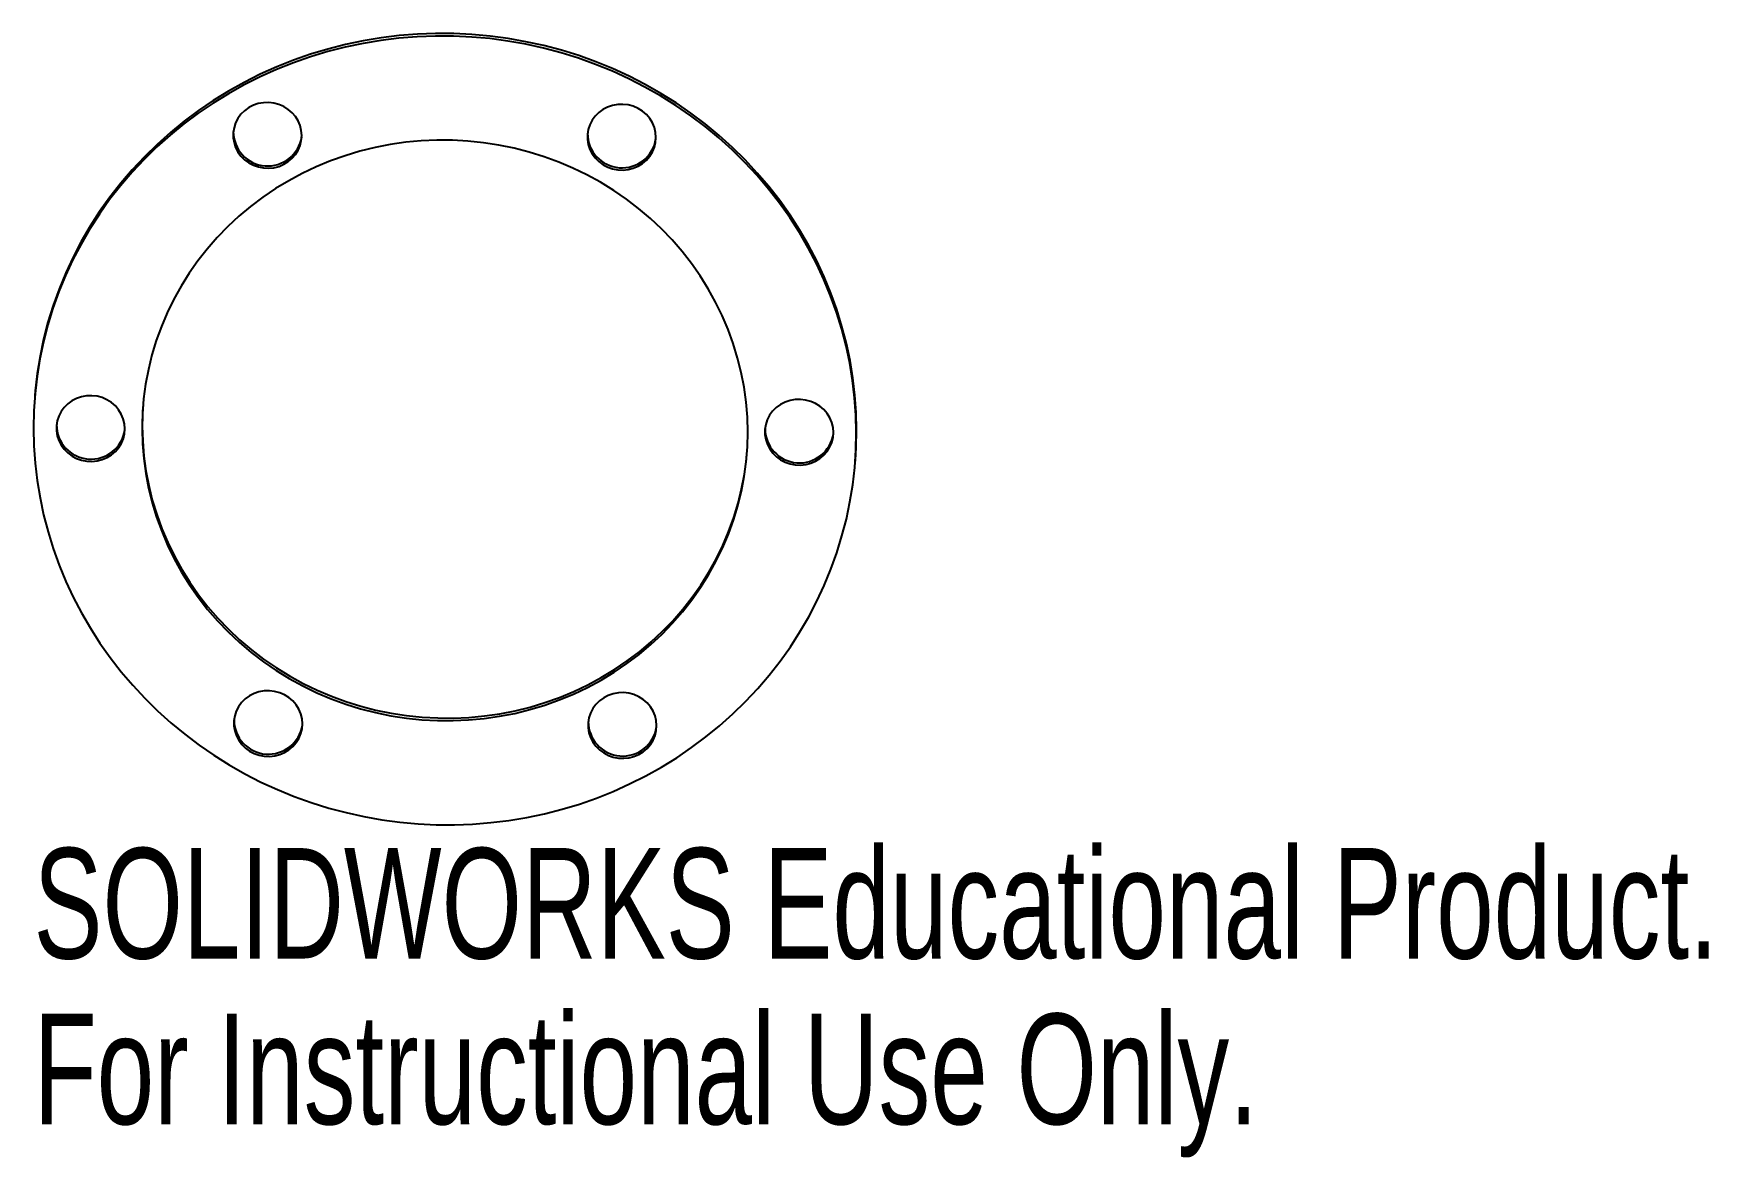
# Model space of a CAD drawing. Header units: inches. Extents: x -0.71 to 2.18, y -1.26 to 0.68.
import ezdxf

# ---------------------------------------------------------------- set-up
doc = ezdxf.new("R2010")
doc.units = ezdxf.units.IN
doc.header["$MEASUREMENT"] = 0
doc.styles.add('SLDTEXTSTYLE0', font='TXT', dxfattribs={"width": 0.7})

msp = doc.modelspace()

# ---------------------------------------------------------------- linework, layer by layer
at = {"color": 7, "linetype": 'Continuous', "lineweight": 25}
for p, q in [((-0.7065, 0.0557), (-0.7068, 0.0512)), ((0.7061, -0.0601), (0.7065, -0.0557))]:
    msp.add_line(p, q, dxfattribs=at)
at = {"color": 7, "linetype": 'Continuous', "lineweight": 25, "flags": 128}
for points in [[(0.7081, -0.0082), (0.7074, 0.0219), (0.7053, 0.0519), (0.7018, 0.0818), (0.6969, 0.1115), (0.6907, 0.141), (0.6831, 0.1702), (0.6742, 0.1991), (0.6639, 0.2276), (0.6524, 0.2556), (0.6396, 0.2831), (0.6255, 0.3101), (0.6102, 0.3364), (0.5937, 0.3621), (0.576, 0.387), (0.5572, 0.4112), (0.5373, 0.4346), (0.5164, 0.4571), (0.4945, 0.4787), (0.4716, 0.4994), (0.4477, 0.519), (0.423, 0.5377), (0.3975, 0.5553), (0.3711, 0.5718), (0.3441, 0.5871), (0.3164, 0.6014), (0.288, 0.6144), (0.2591, 0.6262), (0.2297, 0.6368), (0.1998, 0.6461), (0.1696, 0.6541), (0.139, 0.6609), (0.1081, 0.6663), (0.0771, 0.6705), (0.0458, 0.6733), (0.0145, 0.6748), (-0.0168, 0.675), (-0.0481, 0.6738), (-0.0794, 0.6713), (-0.1104, 0.6675), (-0.1413, 0.6624), (-0.1719, 0.6559), (-0.2021, 0.6482), (-0.2319, 0.6392), (-0.2613, 0.6289), (-0.2902, 0.6174), (-0.3185, 0.6047), (-0.3462, 0.5908), (-0.3732, 0.5757), (-0.3995, 0.5595), (-0.425, 0.5422), (-0.4497, 0.5238), (-0.4735, 0.5043), (-0.4963, 0.4839), (-0.5182, 0.4625), (-0.5391, 0.4403), (-0.5589, 0.4171), (-0.5777, 0.3931), (-0.5953, 0.3683), (-0.6117, 0.3429), (-0.6269, 0.3167), (-0.6409, 0.2899), (-0.6537, 0.2625), (-0.6652, 0.2346), (-0.6754, 0.2062), (-0.6842, 0.1774), (-0.6917, 0.1483), (-0.6979, 0.1189), (-0.7027, 0.0892), (-0.7061, 0.0593), (-0.7082, 0.0293), (-0.7088, -0.0007), (-0.7081, -0.0308), (-0.706, -0.0608), (-0.7025, -0.0907), (-0.6976, -0.1204), (-0.6914, -0.1499), (-0.6838, -0.1791), (-0.6749, -0.208), (-0.6646, -0.2365), (-0.6531, -0.2645), (-0.6403, -0.292), (-0.6262, -0.319), (-0.6109, -0.3453), (-0.5944, -0.371), (-0.5767, -0.3959), (-0.5579, -0.4201), (-0.538, -0.4435), (-0.5171, -0.466), (-0.4952, -0.4876), (-0.4723, -0.5082), (-0.4484, -0.5279), (-0.4237, -0.5466), (-0.3982, -0.5642), (-0.3718, -0.5807), (-0.3448, -0.596), (-0.3171, -0.6102), (-0.2887, -0.6232), (-0.2598, -0.6351), (-0.2304, -0.6456), (-0.2005, -0.655), (-0.1703, -0.663), (-0.1397, -0.6698), (-0.1088, -0.6752), (-0.0778, -0.6794), (-0.0465, -0.6822), (-0.0152, -0.6837), (0.0161, -0.6838), (0.0474, -0.6827), (0.0787, -0.6802), (0.1097, -0.6764), (0.1406, -0.6712), (0.1712, -0.6648), (0.2014, -0.6571), (0.2312, -0.6481), (0.2606, -0.6378), (0.2895, -0.6263), (0.3178, -0.6136), (0.3455, -0.5997), (0.3725, -0.5846), (0.3988, -0.5684), (0.4243, -0.551), (0.449, -0.5326), (0.4728, -0.5132), (0.4956, -0.4928), (0.5175, -0.4714), (0.5384, -0.4491), (0.5582, -0.426), (0.577, -0.402), (0.5946, -0.3772), (0.611, -0.3517), (0.6262, -0.3255), (0.6402, -0.2987), (0.653, -0.2714), (0.6645, -0.2435), (0.6747, -0.2151), (0.6835, -0.1863), (0.691, -0.1572), (0.6972, -0.1277), (0.702, -0.0981), (0.7054, -0.0682), (0.7075, -0.0382), (0.7081, -0.0082)], [(0.7085, -0.0037), (0.7078, 0.0263), (0.7056, 0.0563), (0.7021, 0.0862), (0.6973, 0.116), (0.691, 0.1455), (0.6834, 0.1747), (0.6745, 0.2036), (0.6643, 0.232), (0.6527, 0.2601), (0.6399, 0.2876), (0.6258, 0.3145), (0.6105, 0.3409), (0.594, 0.3665), (0.5764, 0.3915), (0.5576, 0.4157), (0.5377, 0.439), (0.5168, 0.4615), (0.4948, 0.4831), (0.4719, 0.5038), (0.4481, 0.5235), (0.4234, 0.5421), (0.3978, 0.5597), (0.3715, 0.5762), (0.3444, 0.5916), (0.3167, 0.6058), (0.2884, 0.6188), (0.2595, 0.6306), (0.2301, 0.6412), (0.2002, 0.6505), (0.1699, 0.6586), (0.1393, 0.6653), (0.1085, 0.6708), (0.0774, 0.6749), (0.0462, 0.6777), (0.0149, 0.6792), (-0.0165, 0.6794), (-0.0478, 0.6782), (-0.079, 0.6757), (-0.1101, 0.6719), (-0.1409, 0.6668), (-0.1715, 0.6604), (-0.2017, 0.6526), (-0.2316, 0.6436), (-0.261, 0.6334), (-0.2899, 0.6219), (-0.3182, 0.6091), (-0.3459, 0.5952), (-0.3729, 0.5801), (-0.3992, 0.5639), (-0.4247, 0.5466), (-0.4493, 0.5282), (-0.4731, 0.5088), (-0.496, 0.4884), (-0.5179, 0.467), (-0.5388, 0.4447), (-0.5586, 0.4215), (-0.5773, 0.3975), (-0.5949, 0.3728), (-0.6113, 0.3473), (-0.6266, 0.3211), (-0.6406, 0.2943), (-0.6534, 0.2669), (-0.6648, 0.239), (-0.675, 0.2107), (-0.6839, 0.1819), (-0.6914, 0.1527), (-0.6976, 0.1233), (-0.7024, 0.0936), (-0.7058, 0.0638), (-0.7065, 0.0557)], [(-0.247, 0.5036), (-0.2477, 0.5122), (-0.2497, 0.5207), (-0.2531, 0.5287), (-0.2577, 0.5362), (-0.2635, 0.5429), (-0.2703, 0.5487), (-0.2778, 0.5535), (-0.2861, 0.5571), (-0.2948, 0.5594), (-0.3038, 0.5605), (-0.3128, 0.5602), (-0.3217, 0.5586), (-0.3302, 0.5557), (-0.3381, 0.5516), (-0.3453, 0.5464), (-0.3516, 0.5402), (-0.3568, 0.5331), (-0.3608, 0.5253), (-0.3635, 0.5171), (-0.3649, 0.5085), (-0.3649, 0.4999), (-0.3635, 0.4913), (-0.3607, 0.483), (-0.3567, 0.4752), (-0.3515, 0.4681), (-0.3452, 0.4618), (-0.338, 0.4565), (-0.3301, 0.4523), (-0.3216, 0.4494), (-0.3127, 0.4477), (-0.3037, 0.4473), (-0.2947, 0.4482), (-0.286, 0.4505), (-0.2777, 0.454), (-0.2701, 0.4587), (-0.2634, 0.4644), (-0.2577, 0.4711), (-0.2531, 0.4785), (-0.2497, 0.4865), (-0.2476, 0.4949), (-0.247, 0.5036)], [(0.3631, 0.5004), (0.3624, 0.509), (0.3604, 0.5175), (0.357, 0.5255), (0.3523, 0.533), (0.3466, 0.5397), (0.3398, 0.5455), (0.3322, 0.5503), (0.324, 0.5539), (0.3153, 0.5562), (0.3063, 0.5573), (0.2973, 0.557), (0.2884, 0.5554), (0.2799, 0.5525), (0.2719, 0.5484), (0.2648, 0.5432), (0.2585, 0.5369), (0.2533, 0.5299), (0.2493, 0.5221), (0.2466, 0.5139), (0.2452, 0.5053), (0.2452, 0.4967), (0.2466, 0.4881), (0.2494, 0.4798), (0.2534, 0.472), (0.2586, 0.4649), (0.2649, 0.4586), (0.2721, 0.4533), (0.28, 0.4491), (0.2885, 0.4462), (0.2974, 0.4445), (0.3064, 0.4441), (0.3154, 0.445), (0.3241, 0.4473), (0.3324, 0.4508), (0.3399, 0.4555), (0.3467, 0.4612), (0.3524, 0.4678), (0.357, 0.4753), (0.3604, 0.4833), (0.3624, 0.4917), (0.3631, 0.5004)], [(0.5212, -0.0072), (0.5205, 0.0186), (0.5183, 0.0443), (0.5149, 0.0698), (0.51, 0.0952), (0.5038, 0.1203), (0.4963, 0.1451), (0.4874, 0.1694), (0.4773, 0.1933), (0.4659, 0.2167), (0.4532, 0.2395), (0.4394, 0.2617), (0.4244, 0.2831), (0.4082, 0.3038), (0.391, 0.3237), (0.3727, 0.3427), (0.3535, 0.3608), (0.3333, 0.3779), (0.3122, 0.394), (0.2903, 0.409), (0.2676, 0.423), (0.2442, 0.4358), (0.2202, 0.4474), (0.1956, 0.4579), (0.1704, 0.4671), (0.1448, 0.475), (0.1189, 0.4817), (0.0926, 0.4871), (0.066, 0.4912), (0.0393, 0.494), (0.0125, 0.4955), (-0.0144, 0.4956), (-0.0412, 0.4945), (-0.0679, 0.492), (-0.0944, 0.4881), (-0.1207, 0.483), (-0.1467, 0.4766), (-0.1723, 0.4689), (-0.1974, 0.4599), (-0.222, 0.4497), (-0.246, 0.4383), (-0.2693, 0.4258), (-0.292, 0.4121), (-0.3139, 0.3973), (-0.3349, 0.3814), (-0.355, 0.3645), (-0.3743, 0.3466), (-0.3925, 0.3278), (-0.4097, 0.3081), (-0.4258, 0.2876), (-0.4407, 0.2663), (-0.4545, 0.2443), (-0.4671, 0.2216), (-0.4785, 0.1984), (-0.4886, 0.1746), (-0.4974, 0.1503), (-0.5048, 0.1256), (-0.511, 0.1006), (-0.5158, 0.0752), (-0.5192, 0.0497), (-0.5212, 0.0241), (-0.5219, -0.0017), (-0.5212, -0.0274), (-0.519, -0.0531), (-0.5156, -0.0787), (-0.5107, -0.1041), (-0.5045, -0.1292), (-0.497, -0.1539), (-0.4881, -0.1783), (-0.478, -0.2022), (-0.4666, -0.2256), (-0.4539, -0.2484), (-0.4401, -0.2706), (-0.4251, -0.292), (-0.4089, -0.3127), (-0.3917, -0.3326), (-0.3734, -0.3516), (-0.3542, -0.3696), (-0.334, -0.3868), (-0.3129, -0.4029), (-0.291, -0.4179), (-0.2683, -0.4318), (-0.2449, -0.4446), (-0.2209, -0.4563), (-0.1963, -0.4667), (-0.1711, -0.4759), (-0.1455, -0.4839), (-0.1196, -0.4906), (-0.0933, -0.496), (-0.0667, -0.5001), (-0.04, -0.5029), (-0.0132, -0.5044), (0.0137, -0.5045), (0.0405, -0.5033), (0.0672, -0.5008), (0.0937, -0.497), (0.12, -0.4919), (0.146, -0.4854), (0.1716, -0.4777), (0.1967, -0.4688), (0.2213, -0.4586), (0.2453, -0.4472), (0.2686, -0.4347), (0.2913, -0.421), (0.3132, -0.4061), (0.3342, -0.3903), (0.3543, -0.3734), (0.3736, -0.3555), (0.3918, -0.3367), (0.409, -0.317), (0.4251, -0.2965), (0.44, -0.2752), (0.4538, -0.2532), (0.4664, -0.2305), (0.4778, -0.2072), (0.4879, -0.1834), (0.4967, -0.1592), (0.5041, -0.1345), (0.5103, -0.1094), (0.5151, -0.0841), (0.5185, -0.0586), (0.5205, -0.0329), (0.5212, -0.0072)], [(-0.5514, -0.0015), (-0.5521, 0.0071), (-0.5542, 0.0156), (-0.5576, 0.0236), (-0.5622, 0.0311), (-0.5679, 0.0378), (-0.5747, 0.0436), (-0.5823, 0.0484), (-0.5905, 0.052), (-0.5993, 0.0543), (-0.6082, 0.0553), (-0.6173, 0.0551), (-0.6261, 0.0535), (-0.6346, 0.0506), (-0.6426, 0.0465), (-0.6498, 0.0413), (-0.656, 0.035), (-0.6612, 0.028), (-0.6652, 0.0202), (-0.6679, 0.012), (-0.6693, 0.0034), (-0.6693, -0.0053), (-0.6679, -0.0138), (-0.6652, -0.0221), (-0.6611, -0.0299), (-0.6559, -0.037), (-0.6497, -0.0433), (-0.6425, -0.0486), (-0.6345, -0.0528), (-0.626, -0.0557), (-0.6171, -0.0574), (-0.6081, -0.0578), (-0.5991, -0.0569), (-0.5904, -0.0546), (-0.5822, -0.0511), (-0.5746, -0.0464), (-0.5678, -0.0407), (-0.5621, -0.0341), (-0.5575, -0.0266), (-0.5541, -0.0186), (-0.5521, -0.0102), (-0.5514, -0.0015)], [(-0.5202, 0.0388), (-0.5209, 0.0285), (-0.5215, 0.0027), (-0.5208, -0.023), (-0.5187, -0.0487), (-0.5152, -0.0743), (-0.5104, -0.0996), (-0.5042, -0.1247), (-0.4966, -0.1495), (-0.4878, -0.1739), (-0.4776, -0.1978), (-0.4662, -0.2212), (-0.4536, -0.244), (-0.4397, -0.2661), (-0.4247, -0.2876), (-0.4086, -0.3083), (-0.3913, -0.3281), (-0.3731, -0.3471), (-0.3538, -0.3652), (-0.3336, -0.3823), (-0.3125, -0.3984), (-0.2906, -0.4135), (-0.268, -0.4274), (-0.2446, -0.4402), (-0.2205, -0.4518), (-0.1959, -0.4623), (-0.1708, -0.4715), (-0.1452, -0.4795), (-0.1192, -0.4862), (-0.0929, -0.4916), (-0.0664, -0.4957), (-0.0397, -0.4985), (-0.0128, -0.4999), (0.014, -0.5001), (0.0408, -0.4989), (0.0676, -0.4964), (0.0941, -0.4926), (0.1204, -0.4874), (0.1463, -0.481), (0.1719, -0.4733), (0.197, -0.4644), (0.2216, -0.4542), (0.2456, -0.4428), (0.269, -0.4302), (0.2916, -0.4165), (0.3135, -0.4017), (0.3345, -0.3858), (0.3547, -0.3689), (0.3739, -0.3511), (0.3921, -0.3323), (0.4093, -0.3126), (0.4254, -0.292), (0.4404, -0.2708), (0.4542, -0.2487), (0.4668, -0.2261), (0.4781, -0.2028), (0.4882, -0.179), (0.497, -0.1547), (0.5045, -0.13), (0.5106, -0.105), (0.5154, -0.0797), (0.5188, -0.0542), (0.5199, -0.0432)], [(0.6688, -0.008), (0.6681, 0.0007), (0.666, 0.0091), (0.6626, 0.0172), (0.658, 0.0247), (0.6522, 0.0314), (0.6455, 0.0372), (0.6379, 0.042), (0.6296, 0.0455), (0.6209, 0.0479), (0.6119, 0.0489), (0.6029, 0.0486), (0.594, 0.047), (0.5855, 0.0442), (0.5776, 0.0401), (0.5704, 0.0348), (0.5641, 0.0286), (0.5589, 0.0216), (0.5549, 0.0138), (0.5522, 0.0056), (0.5509, -0.003), (0.5509, -0.0117), (0.5523, -0.0202), (0.555, -0.0285), (0.559, -0.0363), (0.5642, -0.0434), (0.5705, -0.0497), (0.5777, -0.055), (0.5856, -0.0592), (0.5942, -0.0622), (0.603, -0.0639), (0.6121, -0.0642), (0.621, -0.0633), (0.6298, -0.061), (0.638, -0.0575), (0.6456, -0.0529), (0.6523, -0.0471), (0.6581, -0.0405), (0.6627, -0.033), (0.666, -0.025), (0.6681, -0.0166), (0.6688, -0.008)], [(0.7065, -0.0557), (0.7078, -0.0338), (0.7085, -0.0037)], [(-0.2457, -0.5099), (-0.2464, -0.5012), (-0.2485, -0.4928), (-0.2519, -0.4847), (-0.2565, -0.4772), (-0.2623, -0.4705), (-0.269, -0.4647), (-0.2766, -0.46), (-0.2849, -0.4564), (-0.2936, -0.454), (-0.3026, -0.453), (-0.3116, -0.4533), (-0.3205, -0.4549), (-0.329, -0.4578), (-0.3369, -0.4619), (-0.3441, -0.4671), (-0.3504, -0.4733), (-0.3556, -0.4804), (-0.3596, -0.4881), (-0.3623, -0.4963), (-0.3637, -0.5049), (-0.3636, -0.5136), (-0.3623, -0.5222), (-0.3595, -0.5304), (-0.3555, -0.5382), (-0.3503, -0.5453), (-0.344, -0.5516), (-0.3368, -0.5569), (-0.3289, -0.5611), (-0.3204, -0.5641), (-0.3115, -0.5658), (-0.3025, -0.5661), (-0.2935, -0.5652), (-0.2848, -0.5629), (-0.2765, -0.5594), (-0.2689, -0.5548), (-0.2622, -0.549), (-0.2565, -0.5424), (-0.2518, -0.535), (-0.2485, -0.5269), (-0.2464, -0.5185), (-0.2457, -0.5099)], [(0.3643, -0.5131), (0.3636, -0.5044), (0.3616, -0.496), (0.3582, -0.4879), (0.3535, -0.4804), (0.3478, -0.4737), (0.341, -0.4679), (0.3334, -0.4632), (0.3252, -0.4596), (0.3165, -0.4572), (0.3075, -0.4562), (0.2985, -0.4565), (0.2896, -0.4581), (0.2811, -0.461), (0.2731, -0.4651), (0.266, -0.4703), (0.2597, -0.4765), (0.2545, -0.4836), (0.2505, -0.4913), (0.2478, -0.4996), (0.2464, -0.5081), (0.2464, -0.5168), (0.2478, -0.5254), (0.2506, -0.5336), (0.2546, -0.5414), (0.2598, -0.5485), (0.2661, -0.5548), (0.2733, -0.5601), (0.2812, -0.5643), (0.2897, -0.5673), (0.2986, -0.569), (0.3076, -0.5694), (0.3166, -0.5684), (0.3253, -0.5662), (0.3336, -0.5627), (0.3411, -0.558), (0.3479, -0.5523), (0.3536, -0.5456), (0.3582, -0.5382), (0.3616, -0.5301), (0.3637, -0.5217), (0.3643, -0.5131)]]:
    msp.add_lwpolyline(points, dxfattribs=at)
at = {"color": 7, "linetype": 'Continuous', "lineweight": 25}
for centre in [(-0.3055, 0.5104), (0.3046, 0.5071), (-0.6099, 0.0052), (0.6102, -0.0012), (-0.3043, -0.5031), (0.3058, -0.5063)]:
    msp.add_arc(centre, 0.0592, 179.6216, 351.3665, dxfattribs=at)

# ---------------------------------------------------------------- texts
at = {"color": 7, "linetype": 'Continuous', "char_height": 0.1903, "attachment_point": 1, "style": 'SLDTEXTSTYLE0'}
for s, insert in [('SOLIDWORKS Educational Product.', (-0.7088, -0.724)), ('For Instructional Use Only.', (-0.7088, -1.0094))]:
    msp.add_mtext(s, dxfattribs=dict(at, insert=insert))

doc.saveas('drawing.dxf')
